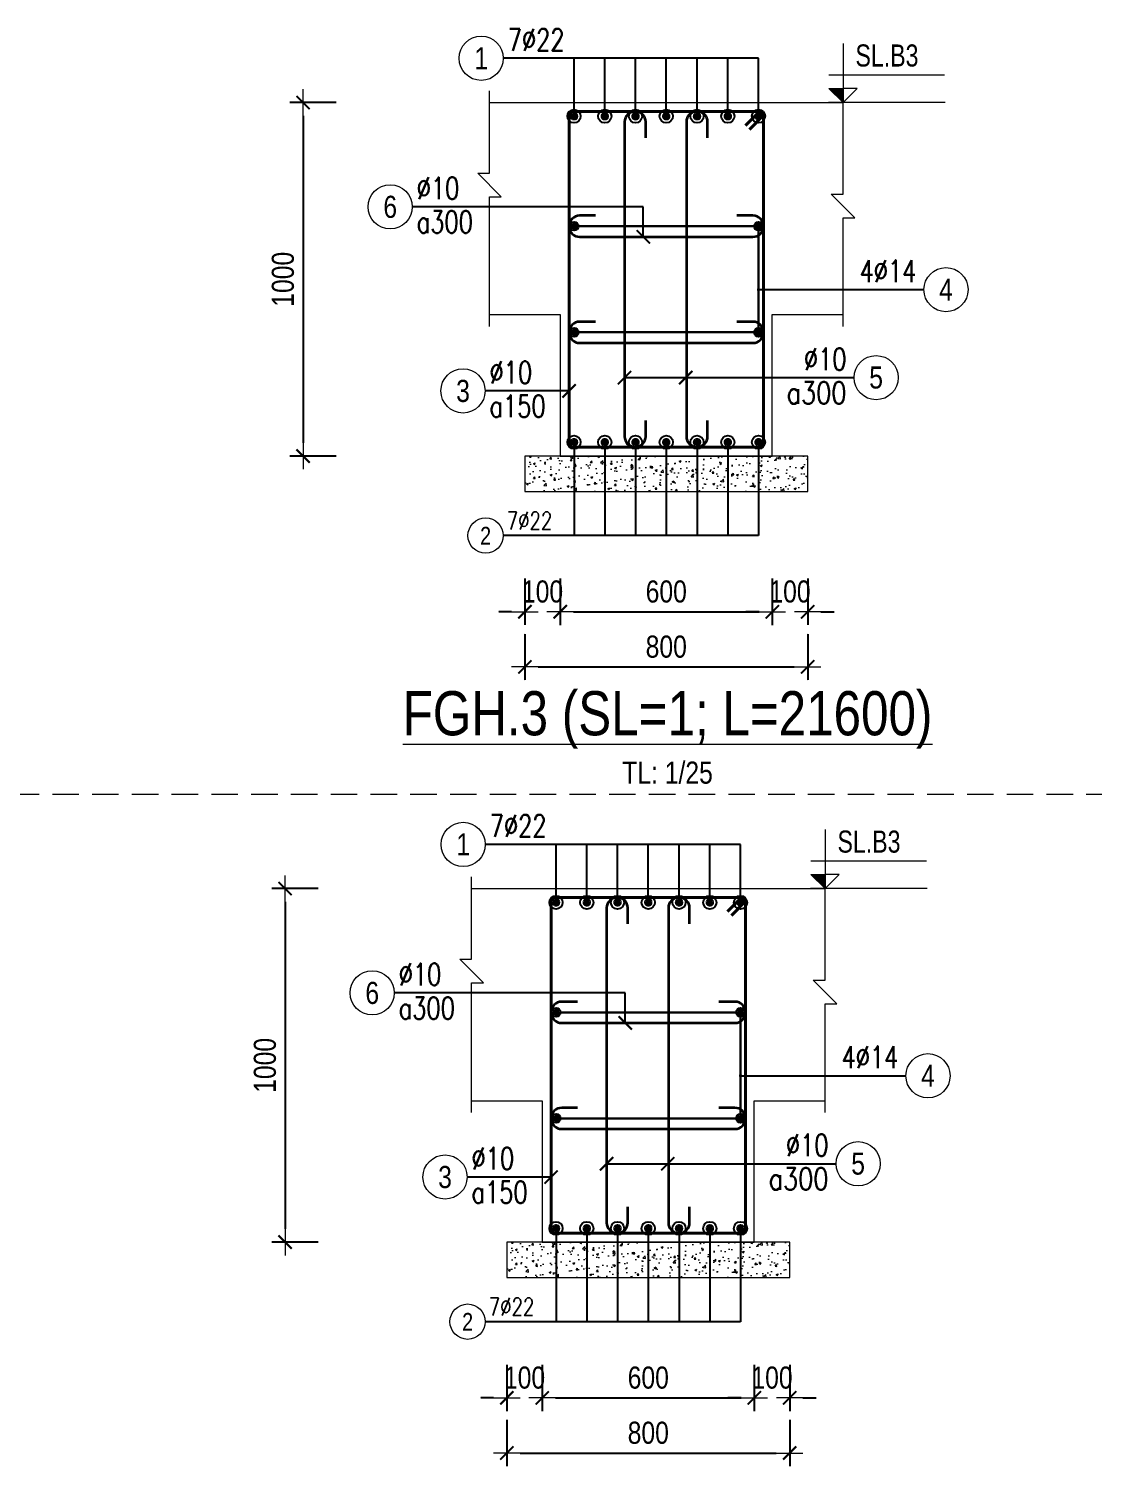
# Model space of a CAD drawing. Header units: millimetres. Extents: x -134772 to 596971, y -129535 to 35703.
# Drawn here: x 49752 to 52763, y -6369 to -2303 of the extents above; entities that cross this region are included whole.
import ezdxf
from ezdxf.enums import TextEntityAlignment as Align

# ---------------------------------------------------------------- set-up
doc = ezdxf.new("R2010")
doc.units = ezdxf.units.MM
doc.header["$MEASUREMENT"] = 0
doc.linetypes.add('HIDDEN', pattern=[0.375, 0.25, -0.125])
doc.layers.get('Defpoints').update_dxf_attribs({"color": 252})
for name, color, linetype, lineweight in [('NDC_S_ANNO', 7, 'Continuous', 20), ('NDC_S_CONTINUOUS', 3, 'Continuous', 20), ('NDC_S_DIM', 1, 'Continuous', 9), ('NDC_S_HATCH MATERIAL', 8, 'Continuous', 13), ('NDC_S_REBAR', 4, 'Continuous', 35), ('NDC_S_STIRRUP', 4, 'Continuous', 40), ('NDC_S_TEXT SYMBOL', 7, 'Continuous', 20), ('NDC_S_THIN LINE', 1, 'Continuous', 5), ('NDC_S_VN TEXT', 7, 'Continuous', 9)]:
    doc.layers.add(name, color=color, linetype=linetype, lineweight=lineweight)
doc.styles.add('ARIAL', font='arial.ttf', dxfattribs={"width": 0.8})
doc.styles.add('NDC_ANNO', font='', dxfattribs={"width": 0.8})
doc.styles.add('NDC_ROMANS', font='romans.shx', dxfattribs={"width": 0.8})
doc.styles.get('NDC_ANNO').set_extended_font_data('Dotum')
doc.dimstyles.new('NDC_dim_25', dxfattribs={"dimscale": 25, "dimtxt": 2.5, "dimasz": 1.5, "dimexe": 1.5, "dimexo": 0, "dimgap": 1, "dimtad": 1, "dimdec": 0, "dimzin": 0, "dimdsep": 46, "dimtxsty": 'ARIAL', "dimblk": 'DIMMARK', "dimcen": 0.09, "dimdle": 1.2, "dimclrd": 1, "dimclre": 1, "dimclrt": 3, "dimadec": 0, "dimazin": 0, "dimtfac": 1, "dimtdec": 0, "dimtix": 1, "dimtofl": 0, "dimtmove": 0, "dimatfit": 3, "dimfxl": 3.75, "dimfxlon": 1, "dimtolj": 1, "dimtzin": 0, "dimarcsym": 0})

# ---------------------------------------------------------------- blocks, each defined once
blk = doc.blocks.new('DIMMARK')
at = {"layer": 'NDC_S_DIM', "color": 1}
blk.add_line((-1.5, 0), (1, 0), dxfattribs=at)
at = {"layer": 'NDC_S_DIM', "color": 2, "const_width": 0.15}
blk.add_lwpolyline([(-0.5, -0.5), (0.5, 0.5)], dxfattribs=at)
blk = doc.blocks.new('kata_block_THEP')
at = {"layer": 'NDC_S_REBAR', "color": 0}
for p, q in [((-0.5, 0), (0.5, 0)), ((-0.35, 0.35), (0.35, -0.35)), ((0.35, 0.35), (-0.35, -0.35)), ((0, 0.5), (0, -0.5))]:
    blk.add_line(p, q, dxfattribs=at)
at = {"layer": 'NDC_S_REBAR', "color": 0, "const_width": 0.0833}
blk.add_lwpolyline([(-0.5, 0, 1), (0.5, 0, 1), (-0.5, 0, 1)], format="xyb", dxfattribs=at)
blk = doc.blocks.new('*D1556')
at = {"layer": 'Defpoints', "color": 0, "transparency": 16777216}
for p in [(51034.2, -2511.8), (50528.2, -3511.8), (51034.2, -3511.8)]:
    blk.add_point(p, dxfattribs=at)
at = {"layer": 'NDC_S_DIM', "color": 1, "lineweight": -2, "transparency": 16777216}
for p, q in [((50622, -2511.8), (50490.7, -2511.8)), ((50528.2, -2549.3), (50528.2, -3474.3)), ((50622, -3511.8), (50490.7, -3511.8))]:
    blk.add_line(p, q, dxfattribs=at)
at = {"layer": 'NDC_S_DIM', "color": 1, "lineweight": -2, "transparency": 16777216, "xscale": 37.5, "yscale": 37.5, "zscale": 37.5}
for p, rotation in [((50528.2, -2511.8), 90), ((50528.2, -3511.8), 270)]:
    blk.add_blockref('DIMMARK', p, dxfattribs=dict(at, rotation=rotation))
at = {"layer": 'NDC_S_DIM', "color": 3, "transparency": 16777216, "insert": (50471.3, -3011.8), "char_height": 62.5, "attachment_point": 5, "rotation": 90, "style": 'ARIAL'}
blk.add_mtext('\\A1;1000', dxfattribs=at)
blk = doc.blocks.new('*D1557')
at = {"layer": 'Defpoints', "color": 0, "transparency": 16777216}
for p in [(51255.6, -3552.3), (51855.6, -3552.3), (51855.6, -3952.3)]:
    blk.add_point(p, dxfattribs=at)
at = {"layer": 'NDC_S_DIM', "color": 1, "lineweight": -2, "transparency": 16777216}
for p, q in [((51255.6, -3858.6), (51255.6, -3989.8)), ((51855.6, -3858.6), (51855.6, -3989.8)), ((51293.1, -3952.3), (51818.1, -3952.3))]:
    blk.add_line(p, q, dxfattribs=at)
at = {"layer": 'NDC_S_DIM', "color": 1, "lineweight": -2, "transparency": 16777216, "xscale": 37.5, "yscale": 37.5, "zscale": 37.5, "rotation": 180}
blk.add_blockref('DIMMARK', (51255.6, -3952.3), dxfattribs=at)
at = {"layer": 'NDC_S_DIM', "color": 1, "lineweight": -2, "transparency": 16777216, "xscale": 37.5, "yscale": 37.5, "zscale": 37.5}
blk.add_blockref('DIMMARK', (51855.6, -3952.3), dxfattribs=at)
at = {"layer": 'NDC_S_DIM', "color": 3, "transparency": 16777216, "insert": (51555.6, -3895.4), "char_height": 62.5, "attachment_point": 5, "style": 'ARIAL'}
blk.add_mtext('\\A1;600', dxfattribs=at)
blk = doc.blocks.new('kata_block_CT')
at = {"layer": 'NDC_S_ANNO'}
blk.add_hatch(color=3, dxfattribs=at).paths.add_polyline_path([(0, 1.6), (-1.61, 1.6), (0, 0)])
at = {"layer": 'NDC_S_ANNO', "ltscale": 50}
h = blk.add_hatch(dxfattribs=at)
h.set_pattern_fill('ANSI31', color=256, scale=1.406251, style=0)
h.set_pattern_definition([(45, (0, 5e-12), (-3.157, 3.157), [])])
h.paths.add_polyline_path([(0, 1.6), (0, 0), (1.61, 1.6)])
for p, q in [((-1.59, 3.14), (11.47, 3.14)), ((11.56, 0), (-1.64, 0))]:
    blk.add_line(p, q, dxfattribs=at)
for points in [[(0, 6.69), (0, 0)], [(0, 0), (-1.61, 1.6), (0, 1.6)], [(0, 0), (1.61, 1.6), (0, 1.6)]]:
    blk.add_lwpolyline(points, dxfattribs=at)
at = {"layer": 'NDC_S_ANNO', "color": 8, "ltscale": 50}
blk.add_lwpolyline([(0, 0), (-1.61, 1.6), (0, 1.6)], dxfattribs=at)
at = {"layer": 'NDC_S_TEXT SYMBOL', "color": 3, "style": 'NDC_ANNO', "width": 0.8}
blk.add_attdef('CT', (1.41, 4.07), '', height=2.5, dxfattribs=at)
blk = doc.blocks.new('*D1558')
at = {"layer": 'Defpoints', "color": 0, "linetype": 'HIDDEN', "transparency": 16777216}
for p in [(51155.6, -3652.3), (51255.6, -3858.6), (51155.6, -3952.3)]:
    blk.add_point(p, dxfattribs=at)
at = {"layer": 'NDC_S_DIM', "color": 1, "linetype": 'HIDDEN', "lineweight": -2, "transparency": 16777216}
for p, q in [((51155.6, -3858.6), (51155.6, -3989.8)), ((51255.6, -3858.6), (51255.6, -3989.8)), ((51118.1, -3952.3), (51080.6, -3952.3)), ((51293.1, -3952.3), (51330.6, -3952.3))]:
    blk.add_line(p, q, dxfattribs=at)
at = {"layer": 'NDC_S_DIM', "color": 1, "linetype": 'HIDDEN', "lineweight": -2, "transparency": 16777216, "xscale": 37.5, "yscale": 37.5, "zscale": 37.5}
blk.add_blockref('DIMMARK', (51155.6, -3952.3), dxfattribs=at)
at = {"layer": 'NDC_S_DIM', "color": 1, "linetype": 'HIDDEN', "lineweight": -2, "transparency": 16777216, "xscale": 37.5, "yscale": 37.5, "zscale": 37.5, "rotation": 180}
blk.add_blockref('DIMMARK', (51255.6, -3952.3), dxfattribs=at)
at = {"layer": 'NDC_S_DIM', "color": 3, "linetype": 'HIDDEN', "transparency": 16777216, "insert": (51205.6, -3895.4), "char_height": 62.5, "attachment_point": 5, "style": 'ARIAL'}
blk.add_mtext('\\A1;100', dxfattribs=at)
blk = doc.blocks.new('*D1559')
at = {"layer": 'Defpoints', "color": 0, "linetype": 'HIDDEN', "transparency": 16777216}
for p in [(51955.6, -3652.3), (51855.6, -3858.6), (51955.6, -3952.3)]:
    blk.add_point(p, dxfattribs=at)
at = {"layer": 'NDC_S_DIM', "color": 1, "linetype": 'HIDDEN', "lineweight": -2, "transparency": 16777216}
for p, q in [((51855.6, -3858.6), (51855.6, -3989.8)), ((51955.6, -3858.6), (51955.6, -3989.8)), ((51818.1, -3952.3), (51780.6, -3952.3)), ((51993.1, -3952.3), (52030.6, -3952.3))]:
    blk.add_line(p, q, dxfattribs=at)
at = {"layer": 'NDC_S_DIM', "color": 1, "linetype": 'HIDDEN', "lineweight": -2, "transparency": 16777216, "xscale": 37.5, "yscale": 37.5, "zscale": 37.5}
blk.add_blockref('DIMMARK', (51855.6, -3952.3), dxfattribs=at)
at = {"layer": 'NDC_S_DIM', "color": 1, "linetype": 'HIDDEN', "lineweight": -2, "transparency": 16777216, "xscale": 37.5, "yscale": 37.5, "zscale": 37.5, "rotation": 180}
blk.add_blockref('DIMMARK', (51955.6, -3952.3), dxfattribs=at)
at = {"layer": 'NDC_S_DIM', "color": 3, "linetype": 'HIDDEN', "transparency": 16777216, "insert": (51905.6, -3895.4), "char_height": 62.5, "attachment_point": 5, "style": 'ARIAL'}
blk.add_mtext('\\A1;100', dxfattribs=at)
blk = doc.blocks.new('kata_block_TD')
at = {"color": 6, "linetype": 'ByBlock', "lineweight": -2, "style": 'ARIAL', "width": 0.8}
blk.add_attdef('SECTDET2', text='', height=5, dxfattribs=at).set_placement((0, 7.97), align=Align.CENTER)
at = {"color": 0, "linetype": 'ByBlock', "lineweight": -2, "style": 'ARIAL', "width": 0.8}
blk.add_attdef('SECTDET1', text='', height=5, dxfattribs=at).set_placement((0, 1.47), align=Align.CENTER)
at = {"color": 3, "lineweight": 25, "style": 'ARIAL', "width": 0.8}
blk.add_attdef('SSCALE', text='', height=2.5, dxfattribs=at).set_placement((0, -4), align=Align.CENTER)
blk = doc.blocks.new('*D1560')
at = {"layer": 'Defpoints', "color": 0, "linetype": 'HIDDEN', "transparency": 16777216}
for p in [(51155.6, -3652.3), (51955.6, -3652.3), (51955.6, -4108.3)]:
    blk.add_point(p, dxfattribs=at)
at = {"layer": 'NDC_S_DIM', "color": 1, "linetype": 'HIDDEN', "lineweight": -2, "transparency": 16777216}
for p, q in [((51155.6, -4014.5), (51155.6, -4145.8)), ((51955.6, -4014.5), (51955.6, -4145.8)), ((51193.1, -4108.3), (51918.1, -4108.3))]:
    blk.add_line(p, q, dxfattribs=at)
at = {"layer": 'NDC_S_DIM', "color": 1, "linetype": 'HIDDEN', "lineweight": -2, "transparency": 16777216, "xscale": 37.5, "yscale": 37.5, "zscale": 37.5, "rotation": 180}
blk.add_blockref('DIMMARK', (51155.6, -4108.3), dxfattribs=at)
at = {"layer": 'NDC_S_DIM', "color": 1, "linetype": 'HIDDEN', "lineweight": -2, "transparency": 16777216, "xscale": 37.5, "yscale": 37.5, "zscale": 37.5}
blk.add_blockref('DIMMARK', (51955.6, -4108.3), dxfattribs=at)
at = {"layer": 'NDC_S_DIM', "color": 3, "linetype": 'HIDDEN', "transparency": 16777216, "insert": (51555.6, -4051.4), "char_height": 62.5, "attachment_point": 5, "style": 'ARIAL'}
blk.add_mtext('\\A1;800', dxfattribs=at)
blk = doc.blocks.new('*U11')
blk.add_circle((-2.5, 0), 2.5)
at = {"layer": 'NDC_S_VN TEXT', "color": 3, "style": 'NDC_ROMANS', "width": 0.75}
for tag, p in [('DK1', (0.5, 0.85)), ('KC1', (0.5, -2.97))]:
    blk.add_attdef(tag, p, '', height=2.5, dxfattribs=at)
at = {"layer": 'NDC_S_VN TEXT', "color": 7, "style": 'ARIAL', "width": 0.8}
blk.add_attdef('SH2', text='', height=2.5, dxfattribs=at).set_placement((-2.5, 0), align=Align.MIDDLE)
blk = doc.blocks.new('*U12')
blk.add_circle((2.5, 0), 2.5)
at = {"layer": 'NDC_S_VN TEXT', "color": 3, "style": 'NDC_ROMANS'}
for tag, width, p in [('DK2', 0.75, (-0.85, 0.85)), ('KC2', 0.8, (-0.85, -2.97))]:
    blk.add_attdef(tag, text='', height=2.5, dxfattribs=dict(at, width=width)).set_placement(p, align=Align.RIGHT)
at = {"layer": 'NDC_S_VN TEXT', "color": 7, "style": 'ARIAL', "width": 0.8}
blk.add_attdef('SH3', text='', height=2.5, dxfattribs=at).set_placement((2.5, 0), align=Align.MIDDLE)
blk = doc.blocks.new('*U624')
blk.add_circle((2.5, 0), 2.5)
at = {"layer": 'NDC_S_VN TEXT', "color": 3, "style": 'NDC_ROMANS', "width": 0.75}
blk.add_attdef('DK2', text='', height=2.5, dxfattribs=at).set_placement((-0.85, 0.85), align=Align.RIGHT)
at = {"layer": 'NDC_S_VN TEXT', "color": 7, "style": 'ARIAL', "width": 0.8}
blk.add_attdef('SH3', text='', height=2.5, dxfattribs=at).set_placement((2.5, 0), align=Align.MIDDLE)
blk = doc.blocks.new('*U623')
blk.add_circle((-2.5, 0), 2.5)
at = {"layer": 'NDC_S_VN TEXT', "color": 3, "style": 'NDC_ROMANS', "width": 0.75}
blk.add_attdef('DK1', (0.5, 0.85), '', height=2.5, dxfattribs=at)
at = {"layer": 'NDC_S_VN TEXT', "color": 7, "style": 'ARIAL', "width": 0.8}
blk.add_attdef('SH2', text='', height=2.5, dxfattribs=at).set_placement((-2.5, 0), align=Align.MIDDLE)
blk = doc.blocks.new('*D1581')
at = {"layer": 'Defpoints', "color": 0, "linetype": 'HIDDEN', "transparency": 16777216}
for p in [(51104.7, -5875.9), (51904.7, -5875.9), (51904.7, -6331.9)]:
    blk.add_point(p, dxfattribs=at)
at = {"layer": 'NDC_S_DIM', "color": 1, "linetype": 'HIDDEN', "lineweight": -2, "transparency": 16777216}
for p, q in [((51104.7, -6238.1), (51104.7, -6369.4)), ((51904.7, -6238.1), (51904.7, -6369.4)), ((51142.2, -6331.9), (51867.2, -6331.9))]:
    blk.add_line(p, q, dxfattribs=at)
at = {"layer": 'NDC_S_DIM', "color": 1, "linetype": 'HIDDEN', "lineweight": -2, "transparency": 16777216, "xscale": 37.5, "yscale": 37.5, "zscale": 37.5, "rotation": 180}
blk.add_blockref('DIMMARK', (51104.7, -6331.9), dxfattribs=at)
at = {"layer": 'NDC_S_DIM', "color": 1, "linetype": 'HIDDEN', "lineweight": -2, "transparency": 16777216, "xscale": 37.5, "yscale": 37.5, "zscale": 37.5}
blk.add_blockref('DIMMARK', (51904.7, -6331.9), dxfattribs=at)
at = {"layer": 'NDC_S_DIM', "color": 3, "linetype": 'HIDDEN', "transparency": 16777216, "insert": (51504.7, -6275), "char_height": 62.5, "attachment_point": 5, "style": 'ARIAL'}
blk.add_mtext('\\A1;800', dxfattribs=at)
blk = doc.blocks.new('*D1582')
at = {"layer": 'Defpoints', "color": 0, "linetype": 'HIDDEN', "transparency": 16777216}
for p in [(51904.7, -5875.9), (51804.7, -6082.1), (51904.7, -6175.9)]:
    blk.add_point(p, dxfattribs=at)
at = {"layer": 'NDC_S_DIM', "color": 1, "linetype": 'HIDDEN', "lineweight": -2, "transparency": 16777216}
for p, q in [((51804.7, -6082.1), (51804.7, -6213.4)), ((51904.7, -6082.1), (51904.7, -6213.4)), ((51767.2, -6175.9), (51729.7, -6175.9)), ((51942.2, -6175.9), (51979.7, -6175.9))]:
    blk.add_line(p, q, dxfattribs=at)
at = {"layer": 'NDC_S_DIM', "color": 1, "linetype": 'HIDDEN', "lineweight": -2, "transparency": 16777216, "xscale": 37.5, "yscale": 37.5, "zscale": 37.5}
blk.add_blockref('DIMMARK', (51804.7, -6175.9), dxfattribs=at)
at = {"layer": 'NDC_S_DIM', "color": 1, "linetype": 'HIDDEN', "lineweight": -2, "transparency": 16777216, "xscale": 37.5, "yscale": 37.5, "zscale": 37.5, "rotation": 180}
blk.add_blockref('DIMMARK', (51904.7, -6175.9), dxfattribs=at)
at = {"layer": 'NDC_S_DIM', "color": 3, "linetype": 'HIDDEN', "transparency": 16777216, "insert": (51854.7, -6119), "char_height": 62.5, "attachment_point": 5, "style": 'ARIAL'}
blk.add_mtext('\\A1;100', dxfattribs=at)
blk = doc.blocks.new('*D1583')
at = {"layer": 'Defpoints', "color": 0, "linetype": 'HIDDEN', "transparency": 16777216}
for p in [(51104.7, -5875.9), (51204.7, -6082.1), (51104.7, -6175.9)]:
    blk.add_point(p, dxfattribs=at)
at = {"layer": 'NDC_S_DIM', "color": 1, "linetype": 'HIDDEN', "lineweight": -2, "transparency": 16777216}
for p, q in [((51104.7, -6082.1), (51104.7, -6213.4)), ((51204.7, -6082.1), (51204.7, -6213.4)), ((51067.2, -6175.9), (51029.7, -6175.9)), ((51242.2, -6175.9), (51279.7, -6175.9))]:
    blk.add_line(p, q, dxfattribs=at)
at = {"layer": 'NDC_S_DIM', "color": 1, "linetype": 'HIDDEN', "lineweight": -2, "transparency": 16777216, "xscale": 37.5, "yscale": 37.5, "zscale": 37.5}
blk.add_blockref('DIMMARK', (51104.7, -6175.9), dxfattribs=at)
at = {"layer": 'NDC_S_DIM', "color": 1, "linetype": 'HIDDEN', "lineweight": -2, "transparency": 16777216, "xscale": 37.5, "yscale": 37.5, "zscale": 37.5, "rotation": 180}
blk.add_blockref('DIMMARK', (51204.7, -6175.9), dxfattribs=at)
at = {"layer": 'NDC_S_DIM', "color": 3, "linetype": 'HIDDEN', "transparency": 16777216, "insert": (51154.7, -6119), "char_height": 62.5, "attachment_point": 5, "style": 'ARIAL'}
blk.add_mtext('\\A1;100', dxfattribs=at)
blk = doc.blocks.new('*D1584')
at = {"layer": 'Defpoints', "color": 0, "transparency": 16777216}
for p in [(51204.7, -5775.9), (51804.7, -5775.9), (51804.7, -6175.9)]:
    blk.add_point(p, dxfattribs=at)
at = {"layer": 'NDC_S_DIM', "color": 1, "lineweight": -2, "transparency": 16777216}
for p, q in [((51204.7, -6082.1), (51204.7, -6213.4)), ((51804.7, -6082.1), (51804.7, -6213.4)), ((51242.2, -6175.9), (51767.2, -6175.9))]:
    blk.add_line(p, q, dxfattribs=at)
at = {"layer": 'NDC_S_DIM', "color": 1, "lineweight": -2, "transparency": 16777216, "xscale": 37.5, "yscale": 37.5, "zscale": 37.5, "rotation": 180}
blk.add_blockref('DIMMARK', (51204.7, -6175.9), dxfattribs=at)
at = {"layer": 'NDC_S_DIM', "color": 1, "lineweight": -2, "transparency": 16777216, "xscale": 37.5, "yscale": 37.5, "zscale": 37.5}
blk.add_blockref('DIMMARK', (51804.7, -6175.9), dxfattribs=at)
at = {"layer": 'NDC_S_DIM', "color": 3, "transparency": 16777216, "insert": (51504.7, -6119), "char_height": 62.5, "attachment_point": 5, "style": 'ARIAL'}
blk.add_mtext('\\A1;600', dxfattribs=at)
blk = doc.blocks.new('*D1585')
at = {"layer": 'Defpoints', "color": 0, "transparency": 16777216}
for p in [(50983.3, -4735.4), (50477.3, -5735.4), (50983.3, -5735.4)]:
    blk.add_point(p, dxfattribs=at)
at = {"layer": 'NDC_S_DIM', "color": 1, "lineweight": -2, "transparency": 16777216}
for p, q in [((50571.1, -4735.4), (50439.8, -4735.4)), ((50477.3, -4772.9), (50477.3, -5697.9)), ((50571.1, -5735.4), (50439.8, -5735.4))]:
    blk.add_line(p, q, dxfattribs=at)
at = {"layer": 'NDC_S_DIM', "color": 1, "lineweight": -2, "transparency": 16777216, "xscale": 37.5, "yscale": 37.5, "zscale": 37.5}
for p, rotation in [((50477.3, -4735.4), 90), ((50477.3, -5735.4), 270)]:
    blk.add_blockref('DIMMARK', p, dxfattribs=dict(at, rotation=rotation))
at = {"layer": 'NDC_S_DIM', "color": 3, "transparency": 16777216, "insert": (50420.4, -5235.4), "char_height": 62.5, "attachment_point": 5, "rotation": 90, "style": 'ARIAL'}
blk.add_mtext('\\A1;1000', dxfattribs=at)

msp = doc.modelspace()

# ---------------------------------------------------------------- hatches: boundary and pattern name
at = {"layer": 'NDC_S_HATCH MATERIAL'}
h = msp.add_hatch(dxfattribs=at)
h.set_pattern_fill('AR-CONC', color=256, scale=8)
h.set_pattern_definition([(50, (40555.627, 23108.33), (57.380815, -5.02017), [6, -66]), (355, (40555.627, 23108.33), (-11.10011, 60.17537), [4.8, -52.8]), (100.45144, (40560.41, 23107.91), (46.28071, 55.1552), [5.09922, -56.09137]), (46.1842, (40555.63, 23124.33), (85.3793, -13.24154), [9, -99]), (96.63564, (40562.74, 23123.225), (74.77296, 77.92949), [7.64883, -84.1371]), (351.18416, (40555.63, 23124.33), (74.77296, 77.9295), [7.2, -79.2]), (21, (40563.627, 23120.33), (47.752564, -32.20951), [6, -66]), (326, (40563.627, 23120.33), (19.46523, 58.012), [4.8, -52.8]), (71.45144, (40567.606, 23117.644), (67.21779, 25.80249), [5.09922, -56.09137]), (37.5, (40555.627, 23108.328), (0.972788, 26.631508), [0, -52.16, 0, -53.6, 0, -53]), (7.5, (40555.627, 23108.328), (21.045563, 31.552937), [0, -30.56, 0, -50.96, 0, -20.2]), (327.5, (40537.787, 23108.328), (42.705795, -1.80439), [0, -20, 0, -62.4, 0, -82.8]), (317.5, (40529.787, 23108.33), (46.654894, 8.0084), [0, -26, 0, -41.44, 0, -58.8])])
h.paths.add_polyline_path([(51155.6, -3511.8), (51955.6, -3511.8), (51955.6, -3611.8), (51155.6, -3611.8)])
h = msp.add_hatch(dxfattribs=at)
h.set_pattern_fill('AR-CONC', color=256, scale=8)
h.set_pattern_definition([(50, (40504.727, 20884.754), (57.380815, -5.02017), [6, -66]), (355, (40504.727, 20884.754), (-11.10011, 60.17537), [4.8, -52.8]), (100.45144, (40509.51, 20884.335), (46.28071, 55.1552), [5.09922, -56.09137]), (46.1842, (40504.73, 20900.754), (85.3793, -13.24154), [9, -99]), (96.63564, (40511.84, 20899.65), (74.77296, 77.92949), [7.64883, -84.1371]), (351.18416, (40504.73, 20900.75), (74.77296, 77.9295), [7.2, -79.2]), (21, (40512.727, 20896.754), (47.752564, -32.20951), [6, -66]), (326, (40512.727, 20896.754), (19.46523, 58.012), [4.8, -52.8]), (71.45144, (40516.706, 20894.07), (67.21779, 25.80249), [5.09922, -56.09137]), (37.5, (40504.727, 20884.754), (0.972788, 26.631508), [0, -52.16, 0, -53.6, 0, -53]), (7.5, (40504.727, 20884.754), (21.045563, 31.552937), [0, -30.56, 0, -50.96, 0, -20.2]), (327.5, (40486.887, 20884.754), (42.705795, -1.80439), [0, -20, 0, -62.4, 0, -82.8]), (317.5, (40478.887, 20884.754), (46.654894, 8.0084), [0, -26, 0, -41.44, 0, -58.8])])
h.paths.add_polyline_path([(51104.7, -5735.4), (51904.7, -5735.4), (51904.7, -5835.4), (51104.7, -5835.4)])

# ---------------------------------------------------------------- linework, layer by layer
at = {"layer": 'NDC_S_CONTINUOUS'}
for points in [[(51055.6, -2511.8), (51255.6, -2511.8), (51255.6, -2511.8), (51855.6, -2511.8), (51855.6, -2511.8), (52055.6, -2511.8)], [(51055.6, -3111.8), (51255.6, -3111.8), (51255.6, -3511.8), (51855.6, -3511.8), (51855.6, -3111.8), (52055.6, -3111.8)], [(51004.7, -4735.4), (51204.7, -4735.4), (51204.7, -4735.4), (51804.7, -4735.4), (51804.7, -4735.4), (52004.7, -4735.4)], [(51004.7, -5335.4), (51204.7, -5335.4), (51204.7, -5735.4), (51804.7, -5735.4), (51804.7, -5335.4), (52004.7, -5335.4)]]:
    msp.add_lwpolyline(points, dxfattribs=at)
at = {"layer": 'NDC_S_HATCH MATERIAL', "linetype": 'HIDDEN', "ltscale": 300}
msp.add_line((42956.4, -4469.3), (60887.9, -4467.8), dxfattribs=at)
at = {"layer": 'NDC_S_HATCH MATERIAL', "ltscale": 1500}
for points in [[(51155.6, -3611.8), (51955.6, -3611.8), (51955.6, -3511.8), (51155.6, -3511.8)], [(51104.7, -5835.4), (51904.7, -5835.4), (51904.7, -5735.4), (51104.7, -5735.4)]]:
    msp.add_lwpolyline(points, close=True, dxfattribs=at)
at = {"layer": 'NDC_S_REBAR'}
for points in [[(51497.6, -2611.6), (51497.6, -2566.6, 1), (51437.6, -2566.6), (51437.6, -3456.6, 1), (51497.6, -3456.6), (51497.6, -3411.6)], [(51672.6, -2611.6), (51672.6, -2566.6, 1), (51612.6, -2566.6), (51612.6, -3456.6, 1), (51672.6, -3456.6), (51672.6, -3411.6)], [(51355.6, -2831.8), (51310.6, -2831.8, 1), (51310.6, -2891.8), (51800.6, -2891.8, 1), (51800.6, -2831.8), (51755.6, -2831.8)], [(51355.6, -3131.8), (51310.6, -3131.8, 1), (51310.6, -3191.8), (51800.6, -3191.8, 1), (51800.6, -3131.8), (51755.6, -3131.8)], [(51446.7, -4835.2), (51446.7, -4790.2, 1), (51386.7, -4790.2), (51386.7, -5680.2, 1), (51446.7, -5680.2), (51446.7, -5635.2)], [(51621.7, -4835.2), (51621.7, -4790.2, 1), (51561.7, -4790.2), (51561.7, -5680.2, 1), (51621.7, -5680.2), (51621.7, -5635.2)], [(51304.7, -5055.4), (51259.7, -5055.4, 1), (51259.7, -5115.4), (51749.7, -5115.4, 1), (51749.7, -5055.4), (51704.7, -5055.4)], [(51304.7, -5355.4), (51259.7, -5355.4, 1), (51259.7, -5415.4), (51749.7, -5415.4, 1), (51749.7, -5355.4), (51704.7, -5355.4)]]:
    msp.add_lwpolyline(points, format="xyb", dxfattribs=at)
at = {"layer": 'NDC_S_STIRRUP'}
for points in [[(51779.6, -2576.8), (51819.6, -2536.8, -0.414214), (51830.6, -2547.8), (51830.6, -3475.8, -0.414214), (51819.6, -3486.8), (51291.6, -3486.8, -0.414214), (51280.6, -3475.8), (51280.6, -2547.8, -0.414214), (51291.6, -2536.8), (51819.6, -2536.8, -0.414214), (51830.6, -2547.8), (51790.6, -2587.8)], [(51728.7, -4800.4), (51768.7, -4760.4, -0.414214), (51779.7, -4771.4), (51779.7, -5699.4, -0.414214), (51768.7, -5710.4), (51240.7, -5710.4, -0.414214), (51229.7, -5699.4), (51229.7, -4771.4, -0.414214), (51240.7, -4760.4), (51768.7, -4760.4, -0.414214), (51779.7, -4771.4), (51739.7, -4811.4)]]:
    msp.add_lwpolyline(points, format="xyb", dxfattribs=at)
at = {"layer": 'NDC_S_THIN LINE'}
for points in [[(51055.6, -3145.2), (51055.6, -2778.4), (51089, -2778.4), (51022.3, -2711.7), (51055.6, -2711.7), (51055.6, -2478.5)], [(52055.6, -3145.2), (52055.6, -2837.8), (52089, -2837.8), (52022.3, -2771.2), (52055.6, -2771.2), (52055.6, -2478.5)], [(51004.7, -5368.7), (51004.7, -5001.9), (51038.1, -5001.9), (50971.4, -4935.3), (51004.7, -4935.3), (51004.7, -4702.1)], [(52004.7, -5368.7), (52004.7, -5061.4), (52038.1, -5061.4), (51971.4, -4994.7), (52004.7, -4994.7), (52004.7, -4702.1)]]:
    msp.add_lwpolyline(points, dxfattribs=at)

# ---------------------------------------------------------------- block references
at = {"layer": 'NDC_S_REBAR', "xscale": 22, "yscale": 22, "zscale": 22}
for p in [(51294.6, -2550.8), (51381.6, -2550.8), (51468.6, -2550.8), (51555.6, -2550.8), (51642.6, -2550.8), (51729.6, -2550.8), (51816.6, -2550.8), (51294.6, -2861.8), (51816.6, -2861.8), (51294.6, -3161.8), (51816.6, -3161.8), (51294.6, -3472.8), (51381.6, -3472.8), (51468.6, -3472.8), (51555.6, -3472.8), (51642.6, -3472.8), (51729.6, -3472.8), (51816.6, -3472.8), (51243.7, -4774.4), (51330.7, -4774.4), (51417.7, -4774.4), (51504.7, -4774.4), (51591.7, -4774.4), (51678.7, -4774.4), (51765.7, -4774.4), (51243.7, -5085.4), (51765.7, -5085.4), (51243.7, -5385.4), (51765.7, -5385.4), (51243.7, -5696.4), (51330.7, -5696.4), (51417.7, -5696.4), (51504.7, -5696.4), (51591.7, -5696.4), (51678.7, -5696.4), (51765.7, -5696.4)]:
    msp.add_blockref('kata_block_THEP', p, dxfattribs=at)
at = {"layer": 'NDC_S_REBAR', "color": 3, "xscale": 16, "yscale": 16, "zscale": 16}
for p in [(51294.6, -2550.8), (51294.6, -2861.8), (51294.6, -3472.8), (51243.7, -4774.4), (51243.7, -5085.4), (51243.7, -5696.4)]:
    msp.add_blockref('kata_block_THEP', p, dxfattribs=at)
at = {"layer": 'NDC_S_THIN LINE'}
for name, p, xscale, yscale, zscale, values in [('*U623', (51094.6, -2386.8), 25, 25, 25, {'SH2': '1', 'DK1': '7%%c22'}), ('*U11', (50837.2, -2806.8), 25, 25, 25, {'SH2': '6', 'DK1': '%%c10', 'KC1': 'a300'}), ('*U624', (52284.4, -3041.2), 25, 25, 25, {'SH3': '4', 'DK2': '4%%c14'}), ('*U12', (52086.7, -3290.1), 25, 25, 25, {'SH3': '5', 'DK2': '%%c10', 'KC2': 'a300'}), ('*U11', (51043.1, -3327.6), 25, 25, 25, {'SH2': '3', 'DK1': '%%c10', 'KC1': 'a150'}), ('*U623', (51094.6, -3736.8), 20, 20, 20, {'SH2': '2', 'DK1': '7%%c22'}), ('*U623', (51043.7, -4610.4), 25, 25, 25, {'SH2': '1', 'DK1': '7%%c22'}), ('*U11', (50786.3, -5030.4), 25, 25, 25, {'SH2': '6', 'DK1': '%%c10', 'KC1': 'a300'}), ('*U624', (52233.5, -5264.8), 25, 25, 25, {'SH3': '4', 'DK2': '4%%c14'}), ('*U12', (52035.8, -5513.6), 25, 25, 25, {'SH3': '5', 'DK2': '%%c10', 'KC2': 'a300'}), ('*U11', (50992.2, -5551.2), 25, 25, 25, {'SH2': '3', 'DK1': '%%c10', 'KC1': 'a150'}), ('*U623', (51043.7, -5960.4), 20, 20, 20, {'SH2': '2', 'DK1': '7%%c22'})]:
    msp.add_blockref(name, p, dxfattribs=dict(at, xscale=xscale, yscale=yscale, zscale=zscale)).add_auto_attribs(values)
at = {"layer": 'NDC_S_VN TEXT', "xscale": 25, "yscale": 25, "zscale": 25}
for p in [(52055.6, -2511.8), (52004.7, -4735.4)]:
    msp.add_blockref('kata_block_CT', p, dxfattribs=at).add_auto_attribs({'CT': 'SL.B3'})
at = {"layer": 'NDC_S_VN TEXT'}
ref = msp.add_blockref('kata_block_TD', (51559.2, -4338.7), dxfattribs=dict(at, xscale=25, yscale=25, zscale=25))
ref.add_attrib('SECTDET1', '%%uFGH.3 (SL=1; L=21600)', dxfattribs={"layer": '0', "color": 0, "linetype": 'ByBlock', "lineweight": -2, "height": 125, "style": 'ARIAL', "width": 0.8}).set_placement((51559.2, -4301.9), align=Align.CENTER)
ref.add_attrib('SSCALE', 'TL: 1/25', dxfattribs={"layer": '0', "color": 3, "lineweight": 25, "height": 62.5, "style": 'ARIAL', "width": 0.8}).set_placement((51559.2, -4438.6), align=Align.CENTER)

# ---------------------------------------------------------------- dimensions: what is measured, and where the dimension line sits
at = {"layer": 'NDC_S_DIM'}
for base, p1, p2, picture, middle in [((50528.2, -3511.8), (51034.2, -2511.8), (51034.2, -3511.8), '*D1556', (50471.3, -3011.8)), ((50477.3, -5735.4), (50983.3, -4735.4), (50983.3, -5735.4), '*D1585', (50420.4, -5235.4))]:
    dim = msp.add_linear_dim(base=base, p1=p1, p2=p2, angle=270, dimstyle='NDC_dim_25', dxfattribs=at)
    dim.commit()
    dim.dimension.update_dxf_attribs({"geometry": picture, "text_midpoint": middle})
for base, p1, p2, picture, middle in [((51855.6, -3952.3), (51255.6, -3552.3), (51855.6, -3552.3), '*D1557', (51555.6, -3895.4)), ((51804.7, -6175.9), (51204.7, -5775.9), (51804.7, -5775.9), '*D1584', (51504.7, -6119))]:
    dim = msp.add_linear_dim(base=base, p1=p1, p2=p2, dimstyle='NDC_dim_25', dxfattribs=at)
    dim.commit()
    dim.dimension.update_dxf_attribs({"geometry": picture, "text_midpoint": middle})
at = {"layer": 'NDC_S_DIM', "linetype": 'HIDDEN'}
for base, p1, p2, picture, middle in [((51155.6, -3952.3), (51255.6, -3858.6), (51155.6, -3652.3), '*D1558', (51205.6, -3895.4)), ((51955.6, -4108.3), (51155.6, -3652.3), (51955.6, -3652.3), '*D1560', (51555.6, -4051.4)), ((51955.6, -3952.3), (51855.6, -3858.6), (51955.6, -3652.3), '*D1559', (51905.6, -3895.4)), ((51104.7, -6175.9), (51204.7, -6082.1), (51104.7, -5875.9), '*D1583', (51154.7, -6119)), ((51904.7, -6331.9), (51104.7, -5875.9), (51904.7, -5875.9), '*D1581', (51504.7, -6275)), ((51904.7, -6175.9), (51804.7, -6082.1), (51904.7, -5875.9), '*D1582', (51854.7, -6119))]:
    dim = msp.add_linear_dim(base=base, p1=p1, p2=p2, dimstyle='NDC_dim_25', dxfattribs=at)
    dim.commit()
    dim.dimension.update_dxf_attribs({"geometry": picture, "text_midpoint": middle})

# ---------------------------------------------------------------- leaders
at = {"layer": 'NDC_S_THIN LINE'}
for points, override in [([(51816.6, -2550.8), (51816.6, -2386.8), (51094.6, -2386.8)], {"dimldrblk": 'DotBlank'}), ([(51294.6, -2550.8), (51294.6, -2386.8), (51094.6, -2386.8)], {"dimldrblk": 'DotBlank'}), ([(51381.6, -2550.8), (51381.6, -2386.8), (51181.6, -2386.8)], {"dimldrblk": 'DotBlank'}), ([(51468.6, -2550.8), (51468.6, -2386.8), (51268.6, -2386.8)], {"dimldrblk": 'DotBlank'}), ([(51555.6, -2550.8), (51555.6, -2386.8), (51355.6, -2386.8)], {"dimldrblk": 'DotBlank'}), ([(51642.6, -2550.8), (51642.6, -2386.8), (51442.6, -2386.8)], {"dimldrblk": 'DotBlank'}), ([(51729.6, -2550.8), (51729.6, -2386.8), (51529.6, -2386.8)], {"dimldrblk": 'DotBlank'}), ([(51490.5, -2891.8), (51490.5, -2806.8), (50837.2, -2806.8)], {"dimldrblk": 'ARCHTICK'}), ([(51294.6, -2861.8), (51822.6, -2861.8)], {"dimasz": 1, "dimldrblk": 'DotBlank'}), ([(51816.6, -2861.8), (51294.6, -2861.8)], {"dimasz": 1, "dimldrblk": 'DotBlank'}), ([(51816.6, -2861.8), (51816.6, -3161.8)], {"dimldrblk": 'DotSmall'}), ([(51816.6, -3161.8), (51816.6, -2861.8)], {"dimldrblk": 'DotSmall'}), ([(51816.6, -3041.2), (52284.4, -3041.2)], {"dimldrblk": 'DotSmall'}), ([(51294.6, -3161.8), (51822.6, -3161.8)], {"dimasz": 1, "dimldrblk": 'DotBlank'}), ([(51816.6, -3161.8), (51294.6, -3161.8)], {"dimasz": 1, "dimldrblk": 'DotBlank'}), ([(51437.6, -3290.1), (52086.7, -3290.1)], {"dimldrblk": 'ARCHTICK'}), ([(51610.7, -3290.1), (52086.7, -3290.1)], {"dimldrblk": 'ARCHTICK'}), ([(51280.6, -3327.6), (51043.1, -3327.6)], {"dimldrblk": 'ARCHTICK'}), ([(51816.6, -3472.8), (51816.6, -3736.8), (51094.6, -3736.8)], {"dimldrblk": 'DotBlank'}), ([(51294.6, -3472.8), (51294.6, -3736.8), (51094.6, -3736.8)], {"dimldrblk": 'DotBlank'}), ([(51381.6, -3472.8), (51381.6, -3736.8), (51181.6, -3736.8)], {"dimldrblk": 'DotBlank'}), ([(51468.6, -3472.8), (51468.6, -3736.8), (51268.6, -3736.8)], {"dimldrblk": 'DotBlank'}), ([(51555.6, -3472.8), (51555.6, -3736.8), (51355.6, -3736.8)], {"dimldrblk": 'DotBlank'}), ([(51642.6, -3472.8), (51642.6, -3736.8), (51442.6, -3736.8)], {"dimldrblk": 'DotBlank'}), ([(51729.6, -3472.8), (51729.6, -3736.8), (51529.6, -3736.8)], {"dimldrblk": 'DotBlank'}), ([(51243.7, -4774.4), (51243.7, -4610.4), (51043.7, -4610.4)], {"dimldrblk": 'DotBlank'}), ([(51765.7, -4774.4), (51765.7, -4610.4), (51043.7, -4610.4)], {"dimldrblk": 'DotBlank'}), ([(51330.7, -4774.4), (51330.7, -4610.4), (51130.7, -4610.4)], {"dimldrblk": 'DotBlank'}), ([(51417.7, -4774.4), (51417.7, -4610.4), (51217.7, -4610.4)], {"dimldrblk": 'DotBlank'}), ([(51504.7, -4774.4), (51504.7, -4610.4), (51304.7, -4610.4)], {"dimldrblk": 'DotBlank'}), ([(51591.7, -4774.4), (51591.7, -4610.4), (51391.7, -4610.4)], {"dimldrblk": 'DotBlank'}), ([(51678.7, -4774.4), (51678.7, -4610.4), (51478.7, -4610.4)], {"dimldrblk": 'DotBlank'}), ([(51439.6, -5115.4), (51439.6, -5030.4), (50786.3, -5030.4)], {"dimldrblk": 'ARCHTICK'}), ([(51243.7, -5085.4), (51771.7, -5085.4)], {"dimasz": 1, "dimldrblk": 'DotBlank'}), ([(51765.7, -5085.4), (51243.7, -5085.4)], {"dimasz": 1, "dimldrblk": 'DotBlank'}), ([(51765.7, -5085.4), (51765.7, -5385.4)], {"dimldrblk": 'DotSmall'}), ([(51765.7, -5385.4), (51765.7, -5085.4)], {"dimldrblk": 'DotSmall'}), ([(51765.7, -5264.8), (52233.5, -5264.8)], {"dimldrblk": 'DotSmall'}), ([(51243.7, -5385.4), (51771.7, -5385.4)], {"dimasz": 1, "dimldrblk": 'DotBlank'}), ([(51765.7, -5385.4), (51243.7, -5385.4)], {"dimasz": 1, "dimldrblk": 'DotBlank'}), ([(51386.7, -5513.6), (52035.8, -5513.6)], {"dimldrblk": 'ARCHTICK'}), ([(51559.8, -5513.6), (52035.8, -5513.6)], {"dimldrblk": 'ARCHTICK'}), ([(51229.7, -5551.2), (50992.2, -5551.2)], {"dimldrblk": 'ARCHTICK'}), ([(51243.7, -5696.4), (51243.7, -5960.4), (51043.7, -5960.4)], {"dimldrblk": 'DotBlank'}), ([(51765.7, -5696.4), (51765.7, -5960.4), (51043.7, -5960.4)], {"dimldrblk": 'DotBlank'}), ([(51330.7, -5696.4), (51330.7, -5960.4), (51130.7, -5960.4)], {"dimldrblk": 'DotBlank'}), ([(51417.7, -5696.4), (51417.7, -5960.4), (51217.7, -5960.4)], {"dimldrblk": 'DotBlank'}), ([(51504.7, -5696.4), (51504.7, -5960.4), (51304.7, -5960.4)], {"dimldrblk": 'DotBlank'}), ([(51591.7, -5696.4), (51591.7, -5960.4), (51391.7, -5960.4)], {"dimldrblk": 'DotBlank'}), ([(51678.7, -5696.4), (51678.7, -5960.4), (51478.7, -5960.4)], {"dimldrblk": 'DotBlank'})]:
    msp.add_leader(points, dimstyle='NDC_dim_25', override=override, dxfattribs=at)

doc.saveas('drawing.dxf')
